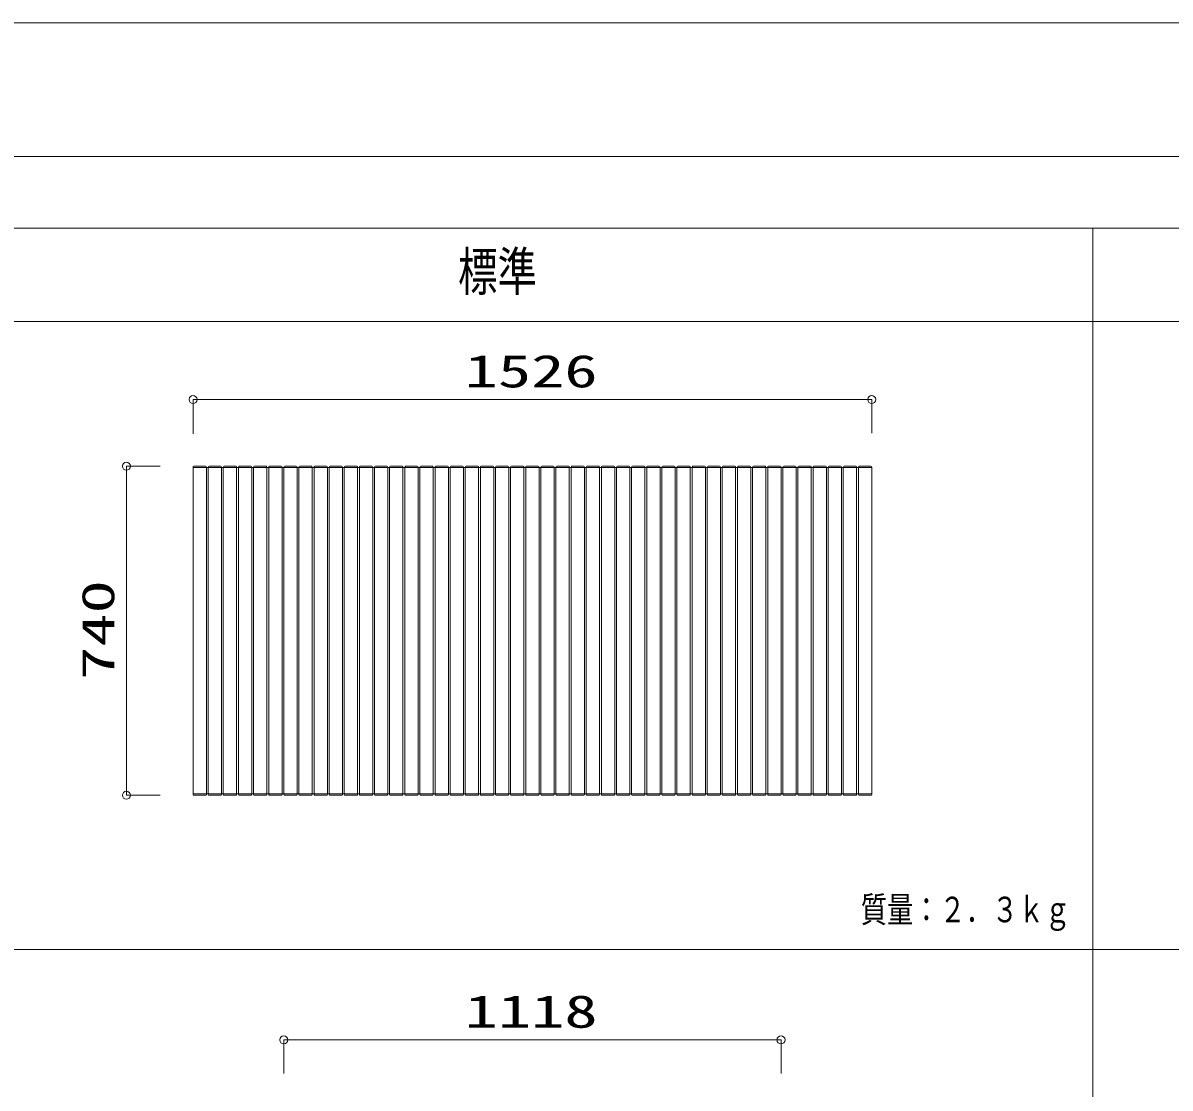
# Model space of a CAD drawing. Units: millimetres on the paper. Extents: x -305 to 305, y -152 to 152.
# Drawn here: x -205.4 to -119.4, y 68.7 to 148.5 of the extents above; entities that cross this region are included whole.
import ezdxf
from ezdxf.enums import TextEntityAlignment as Align

# ---------------------------------------------------------------- set-up
doc = ezdxf.new("R2010")
doc.units = ezdxf.units.MM
for name, color, linetype, lineweight in [('0-0_0', 7, 'Continuous', 9), ('0-1_VIEW0004', 7, 'Continuous', 9), ('0-6_図面枠', 3, 'Continuous', 9), ('0-7_DEFPOINTS', 7, 'Continuous', 9)]:
    doc.layers.add(name, color=color, linetype=linetype, lineweight=lineweight)
doc.styles.add('ＭＳ ゴシック', font='')
doc.styles.get('ＭＳ ゴシック').set_extended_font_data('MS Gothic')

# ---------------------------------------------------------------- blocks, each defined once
blk = doc.blocks.new('DTL0003')
at = {"layer": '0-0_0'}
for p, q in [((-761, 0), (-735, 0)), ((-727, 0), (-701, 0)), ((-693, 0), (-667, 0)), ((-659, 0), (-633, 0)), ((-625, 0), (-599, 0)), ((-591, 0), (-565, 0)), ((-557, 0), (-531, 0)), ((-523, 0), (-497, 0)), ((-489, 0), (-463, 0)), ((-455, 0), (-429, 0)), ((-421, 0), (-395, 0)), ((-387, 0), (-361, 0)), ((-353, 0), (-327, 0)), ((-319, 0), (-293, 0)), ((-285, 0), (-259, 0)), ((-251, 0), (-225, 0)), ((-217, 0), (-191, 0)), ((-183, 0), (-157, 0)), ((-149, 0), (-123, 0)), ((-115, 0), (-89, 0)), ((-81, 0), (-55, 0)), ((-47, 0), (-21, 0)), ((-13, 0), (13, 0)), ((21, 0), (47, 0)), ((55, 0), (81, 0)), ((89, 0), (115, 0)), ((123, 0), (149, 0)), ((157, 0), (183, 0)), ((191, 0), (217, 0)), ((225, 0), (251, 0)), ((259, 0), (285, 0)), ((293, 0), (319, 0)), ((327, 0), (353, 0)), ((361, 0), (387, 0)), ((395, 0), (421, 0)), ((429, 0), (455, 0)), ((463, 0), (489, 0)), ((497, 0), (523, 0)), ((531, 0), (557, 0)), ((565, 0), (591, 0)), ((599, 0), (625, 0)), ((633, 0), (659, 0)), ((667, 0), (693, 0)), ((701, 0), (727, 0)), ((735, 0), (761, 0)), ((-763, -3), (763, -3)), ((-763, -3), (-763, -737)), ((-733, -2), (-733, -370)), ((-729, -2), (-729, -370)), ((-699, -2), (-699, -370)), ((-695, -2), (-695, -370)), ((-665, -2), (-665, -370)), ((-661, -2), (-661, -370)), ((-631, -2), (-631, -370)), ((-627, -2), (-627, -370)), ((-597, -2), (-597, -370)), ((-593, -2), (-593, -370)), ((-563, -2), (-563, -370)), ((-559, -2), (-559, -370)), ((-529, -2), (-529, -370)), ((-525, -2), (-525, -370)), ((-495, -2), (-495, -370)), ((-491, -2), (-491, -370)), ((-461, -2), (-461, -370)), ((-457, -2), (-457, -370)), ((-427, -2), (-427, -370)), ((-423, -2), (-423, -370)), ((-393, -2), (-393, -370)), ((-389, -2), (-389, -370)), ((-359, -2), (-359, -370)), ((-355, -2), (-355, -370)), ((-325, -2), (-325, -370)), ((-321, -2), (-321, -370)), ((-291, -2), (-291, -370)), ((-287, -2), (-287, -370)), ((-257, -2), (-257, -370)), ((-253, -2), (-253, -370)), ((-223, -2), (-223, -370)), ((-219, -2), (-219, -370)), ((-189, -2), (-189, -370)), ((-185, -2), (-185, -370)), ((-155, -2), (-155, -370)), ((-151, -2), (-151, -370)), ((-121, -2), (-121, -370)), ((-117, -2), (-117, -370)), ((-87, -2), (-87, -370)), ((-83, -2), (-83, -370)), ((-53, -2), (-53, -370)), ((-19, -2), (-19, -370)), ((-15, -2), (-15, -370)), ((15, -2), (15, -370)), ((49, -2), (49, -370)), ((53, -2), (53, -370)), ((83, -2), (83, -370)), ((117, -2), (117, -370)), ((121, -2), (121, -370)), ((151, -2), (151, -370)), ((185, -2), (185, -370)), ((189, -2), (189, -370)), ((219, -2), (219, -370)), ((253, -2), (253, -370)), ((257, -2), (257, -370)), ((287, -2), (287, -370)), ((321, -2), (321, -370)), ((325, -2), (325, -370)), ((355, -2), (355, -370)), ((359, -2), (359, -370)), ((389, -2), (389, -370)), ((393, -2), (393, -370)), ((423, -2), (423, -370)), ((427, -2), (427, -370)), ((457, -2), (457, -370)), ((461, -2), (461, -370)), ((491, -2), (491, -370)), ((495, -2), (495, -370)), ((525, -2), (525, -370)), ((529, -2), (529, -370)), ((559, -2), (559, -370)), ((563, -2), (563, -370)), ((593, -2), (593, -370)), ((597, -2), (597, -370)), ((627, -2), (627, -370)), ((631, -2), (631, -370)), ((661, -2), (661, -370)), ((665, -2), (665, -370)), ((695, -2), (695, -370)), ((699, -2), (699, -370)), ((729, -2), (729, -370)), ((733, -2), (733, -370)), ((763, -2), (763, -738)), ((-733, -370), (-733, -738)), ((-729, -370), (-729, -738)), ((-699, -370), (-699, -738)), ((-695, -370), (-695, -738)), ((-665, -370), (-665, -738)), ((-661, -370), (-661, -738)), ((-631, -370), (-631, -738)), ((-627, -370), (-627, -738)), ((-597, -370), (-597, -738)), ((-593, -370), (-593, -738)), ((-563, -370), (-563, -738)), ((-559, -370), (-559, -738)), ((-529, -370), (-529, -738)), ((-525, -370), (-525, -738)), ((-495, -370), (-495, -738)), ((-491, -370), (-491, -738)), ((-461, -370), (-461, -738)), ((-457, -370), (-457, -738)), ((-427, -370), (-427, -738)), ((-423, -370), (-423, -738)), ((-393, -370), (-393, -738)), ((-389, -370), (-389, -738)), ((-359, -370), (-359, -738)), ((-355, -370), (-355, -738)), ((-325, -370), (-325, -738)), ((-321, -370), (-321, -738)), ((-291, -370), (-291, -738)), ((-287, -370), (-287, -738)), ((-257, -370), (-257, -738)), ((-253, -370), (-253, -738)), ((-223, -370), (-223, -738)), ((-219, -370), (-219, -738)), ((-189, -370), (-189, -738)), ((-185, -370), (-185, -738)), ((-155, -370), (-155, -738)), ((-151, -370), (-151, -738)), ((-121, -370), (-121, -738)), ((-117, -370), (-117, -738)), ((-87, -370), (-87, -738)), ((-83, -370), (-83, -738)), ((-53, -370), (-53, -738)), ((-19, -370), (-19, -738)), ((-15, -370), (-15, -738)), ((15, -370), (15, -738)), ((49, -370), (49, -738)), ((53, -370), (53, -738)), ((83, -370), (83, -738)), ((117, -370), (117, -738)), ((121, -370), (121, -738)), ((151, -370), (151, -738)), ((185, -370), (185, -738)), ((189, -370), (189, -738)), ((219, -370), (219, -738)), ((253, -370), (253, -738)), ((257, -370), (257, -738)), ((287, -370), (287, -738)), ((321, -370), (321, -738)), ((325, -370), (325, -738)), ((355, -370), (355, -738)), ((359, -370), (359, -738)), ((389, -370), (389, -738)), ((393, -370), (393, -738)), ((423, -370), (423, -738)), ((427, -370), (427, -738)), ((457, -370), (457, -738)), ((461, -370), (461, -738)), ((491, -370), (491, -738)), ((495, -370), (495, -738)), ((525, -370), (525, -738)), ((529, -370), (529, -738)), ((559, -370), (559, -738)), ((563, -370), (563, -738)), ((593, -370), (593, -738)), ((597, -370), (597, -738)), ((627, -370), (627, -738)), ((631, -370), (631, -738)), ((661, -370), (661, -738)), ((665, -370), (665, -738)), ((695, -370), (695, -738)), ((699, -370), (699, -738)), ((729, -370), (729, -738)), ((733, -370), (733, -738)), ((-763, -737), (763, -737)), ((-761, -740), (-735, -740)), ((-727, -740), (-701, -740)), ((-693, -740), (-667, -740)), ((-659, -740), (-633, -740)), ((-625, -740), (-599, -740)), ((-591, -740), (-565, -740)), ((-557, -740), (-531, -740)), ((-523, -740), (-497, -740)), ((-489, -740), (-463, -740)), ((-455, -740), (-429, -740)), ((-421, -740), (-395, -740)), ((-387, -740), (-361, -740)), ((-353, -740), (-327, -740)), ((-319, -740), (-293, -740)), ((-285, -740), (-259, -740)), ((-251, -740), (-225, -740)), ((-217, -740), (-191, -740)), ((-183, -740), (-157, -740)), ((-149, -740), (-123, -740)), ((-115, -740), (-89, -740)), ((-81, -740), (-55, -740)), ((-47, -740), (-21, -740)), ((-13, -740), (13, -740)), ((21, -740), (47, -740)), ((55, -740), (81, -740)), ((89, -740), (115, -740)), ((123, -740), (149, -740)), ((157, -740), (183, -740)), ((191, -740), (217, -740)), ((225, -740), (251, -740)), ((259, -740), (285, -740)), ((293, -740), (319, -740)), ((327, -740), (353, -740)), ((361, -740), (387, -740)), ((395, -740), (421, -740)), ((429, -740), (455, -740)), ((463, -740), (489, -740)), ((497, -740), (523, -740)), ((531, -740), (557, -740)), ((565, -740), (591, -740)), ((599, -740), (625, -740)), ((633, -740), (659, -740)), ((667, -740), (693, -740)), ((701, -740), (727, -740)), ((735, -740), (761, -740))]:
    blk.add_line(p, q, dxfattribs=at)
for points in [[(-49, -2), (-49, -370), (-49, -738)], [(19, -2), (19, -370), (19, -738)], [(87, -2), (87, -370), (87, -738)], [(155, -2), (155, -370), (155, -738)], [(223, -2), (223, -370), (223, -738)], [(291, -2), (291, -370), (291, -738)]]:
    blk.add_lwpolyline(points, dxfattribs=at)
for centre, start, end in [((-761, -2), 90, 180), ((-735, -2), 0, 90), ((-727, -2), 90, 180), ((-701, -2), 0, 90), ((-693, -2), 90, 180), ((-667, -2), 0, 90), ((-659, -2), 90, 180), ((-633, -2), 0, 90), ((-625, -2), 90, 180), ((-599, -2), 0, 90), ((-591, -2), 90, 180), ((-565, -2), 0, 90), ((-557, -2), 90, 180), ((-531, -2), 0, 90), ((-523, -2), 90, 180), ((-497, -2), 0, 90), ((-489, -2), 90, 180), ((-463, -2), 0, 90), ((-455, -2), 90, 180), ((-429, -2), 0, 90), ((-421, -2), 90, 180), ((-395, -2), 0, 90), ((-387, -2), 90, 180), ((-361, -2), 0, 90), ((-353, -2), 90, 180), ((-327, -2), 0, 90), ((-319, -2), 90, 180), ((-293, -2), 0, 90), ((-285, -2), 90, 180), ((-259, -2), 0, 90), ((-251, -2), 90, 180), ((-225, -2), 0, 90), ((-217, -2), 90, 180), ((-191, -2), 0, 90), ((-183, -2), 90, 180), ((-157, -2), 0, 90), ((-149, -2), 90, 180), ((-123, -2), 0, 90), ((-115, -2), 90, 180), ((-89, -2), 0, 90), ((-81, -2), 90, 180), ((-55, -2), 0, 90), ((-47, -2), 90, 180), ((-21, -2), 0, 90), ((-13, -2), 90, 180), ((13, -2), 0, 90), ((21, -2), 90, 180), ((47, -2), 0, 90), ((55, -2), 90, 180), ((81, -2), 0, 90), ((89, -2), 90, 180), ((115, -2), 0, 90), ((123, -2), 90, 180), ((149, -2), 0, 90), ((157, -2), 90, 180), ((183, -2), 0, 90), ((191, -2), 90, 180), ((217, -2), 0, 90), ((225, -2), 90, 180), ((251, -2), 0, 90), ((259, -2), 90, 180), ((285, -2), 0, 90), ((293, -2), 90, 180), ((319, -2), 0, 90), ((327, -2), 90, 180), ((353, -2), 0, 90), ((361, -2), 90, 180), ((387, -2), 0, 90), ((395, -2), 90, 180), ((421, -2), 0, 90), ((429, -2), 90, 180), ((455, -2), 0, 90), ((463, -2), 90, 180), ((489, -2), 0, 90), ((497, -2), 90, 180), ((523, -2), 0, 90), ((531, -2), 90, 180), ((557, -2), 0, 90), ((565, -2), 90, 180), ((591, -2), 0, 90), ((599, -2), 90, 180), ((625, -2), 0, 90), ((633, -2), 90, 180), ((659, -2), 0, 90), ((667, -2), 90, 180), ((693, -2), 0, 90), ((701, -2), 90, 180), ((727, -2), 0, 90), ((735, -2), 90, 180), ((761, -2), 0, 90), ((-761, -738), 180, 270), ((-735, -738), 270, 0), ((-727, -738), 180, 270), ((-701, -738), 270, 0), ((-693, -738), 180, 270), ((-667, -738), 270, 0), ((-659, -738), 180, 270), ((-633, -738), 270, 0), ((-625, -738), 180, 270), ((-599, -738), 270, 0), ((-591, -738), 180, 270), ((-565, -738), 270, 0), ((-557, -738), 180, 270), ((-531, -738), 270, 0), ((-523, -738), 180, 270), ((-497, -738), 270, 0), ((-489, -738), 180, 270), ((-463, -738), 270, 0), ((-455, -738), 180, 270), ((-429, -738), 270, 0), ((-421, -738), 180, 270), ((-395, -738), 270, 0), ((-387, -738), 180, 270), ((-361, -738), 270, 0), ((-353, -738), 180, 270), ((-327, -738), 270, 0), ((-319, -738), 180, 270), ((-293, -738), 270, 0), ((-285, -738), 180, 270), ((-259, -738), 270, 0), ((-251, -738), 180, 270), ((-225, -738), 270, 0), ((-217, -738), 180, 270), ((-191, -738), 270, 0), ((-183, -738), 180, 270), ((-157, -738), 270, 0), ((-149, -738), 180, 270), ((-123, -738), 270, 0), ((-115, -738), 180, 270), ((-89, -738), 270, 0), ((-81, -738), 180, 270), ((-55, -738), 270, 0), ((-47, -738), 180, 270), ((-21, -738), 270, 0), ((-13, -738), 180, 270), ((13, -738), 270, 0), ((21, -738), 180, 270), ((47, -738), 270, 0), ((55, -738), 180, 270), ((81, -738), 270, 0), ((89, -738), 180, 270), ((115, -738), 270, 0), ((123, -738), 180, 270), ((149, -738), 270, 0), ((157, -738), 180, 270), ((183, -738), 270, 0), ((191, -738), 180, 270), ((217, -738), 270, 0), ((225, -738), 180, 270), ((251, -738), 270, 0), ((259, -738), 180, 270), ((285, -738), 270, 0), ((293, -738), 180, 270), ((319, -738), 270, 0), ((327, -738), 180, 270), ((353, -738), 270, 0), ((361, -738), 180, 270), ((387, -738), 270, 0), ((395, -738), 180, 270), ((421, -738), 270, 0), ((429, -738), 180, 270), ((455, -738), 270, 0), ((463, -738), 180, 270), ((489, -738), 270, 0), ((497, -738), 180, 270), ((523, -738), 270, 0), ((531, -738), 180, 270), ((557, -738), 270, 0), ((565, -738), 180, 270), ((591, -738), 270, 0), ((599, -738), 180, 270), ((625, -738), 270, 0), ((633, -738), 180, 270), ((659, -738), 270, 0), ((667, -738), 180, 270), ((693, -738), 270, 0), ((701, -738), 180, 270), ((727, -738), 270, 0), ((735, -738), 180, 270), ((761, -738), 270, 0)]:
    blk.add_arc(centre, 2, start, end, dxfattribs=at)
blk = doc.blocks.new('_ORIGIN')
at = {"layer": '0-0_0'}
blk.add_line((0, 0), (-1, 0), dxfattribs=at)
blk.add_circle((0, 0), 0.5, dxfattribs=at)

msp = doc.modelspace()

# ---------------------------------------------------------------- linework, layer by layer
at = {"layer": '0-0_0', "color": 4}
for p, q in [((-215.171, 133.117), (102.444, 133.117)), ((-125.171, 133.117), (-125.171, -21.069)), ((-267.171, 126.117), (102.444, 126.117)), ((-260.171, 79.055), (-35.171, 79.055))]:
    msp.add_line(p, q, dxfattribs=at)
at = {"layer": '0-1_VIEW0004'}
for p, q in [((-192.606, 117.714), (-192.606, 120.274)), ((-142.339, 120.274), (-192.006, 120.274)), ((-141.739, 117.748), (-141.739, 120.274)), ((-195.079, 115.274), (-197.604, 115.274)), ((-197.604, 114.674), (-197.604, 91.208)), ((-195.079, 90.608), (-197.604, 90.608)), ((-185.806, 69.748), (-185.806, 72.274)), ((-149.139, 72.274), (-185.206, 72.274)), ((-148.539, 69.748), (-148.539, 72.274))]:
    msp.add_line(p, q, dxfattribs=at)
at = {"layer": '0-6_図面枠'}
msp.add_lwpolyline([(-291.017, -138.498), (108.983, -138.498), (108.983, 138.502), (-291.017, 138.502)], close=True, dxfattribs=at)
at = {"layer": '0-7_DEFPOINTS'}
msp.add_line((118.983, 148.502), (-301.017, 148.502), dxfattribs=at)

# ---------------------------------------------------------------- block references
at = {"layer": '0-1_VIEW0004', "xscale": 0.6, "yscale": 0.6}
for p, rotation in [((-192.606, 120.274), 180), ((-197.604, 115.274), 90), ((-197.604, 90.608), 270), ((-185.806, 72.274), 180)]:
    msp.add_blockref('_ORIGIN', p, dxfattribs=dict(at, rotation=rotation))
at = {"layer": '0-1_VIEW0004'}
for name, p, xscale, yscale in [('_ORIGIN', (-141.739, 120.274), 0.6, 0.6), ('DTL0003', (-167.172, 115.274), 0.033333, 0.033333), ('_ORIGIN', (-148.539, 72.274), 0.6, 0.6)]:
    msp.add_blockref(name, p, dxfattribs=dict(at, xscale=xscale, yscale=yscale))

# ---------------------------------------------------------------- texts
at = {"layer": '0-0_0', "style": 'ＭＳ ゴシック', "width": 0.75}
for s, height, p in [('標準', 2.889, (-172.743, 127.562)), ('質量：２．３ｋｇ', 1.921, (-142.559, 80.507))]:
    msp.add_text(s, height=height, dxfattribs=at).set_placement(p, align=Align.BOTTOM_LEFT)
at = {"layer": '0-1_VIEW0004', "style": 'ＭＳ ゴシック', "width": 1.5}
for s, p in [('1526', (-172.249, 120.451)), ('1118', (-172.249, 72.451))]:
    msp.add_text(s, height=2.441, dxfattribs=at).set_placement(p, align=Align.BOTTOM_LEFT)
msp.add_text('740', height=2.441, rotation=90, dxfattribs=at).set_placement((-197.78, 99.259), align=Align.BOTTOM_LEFT)

doc.saveas('drawing.dxf')
